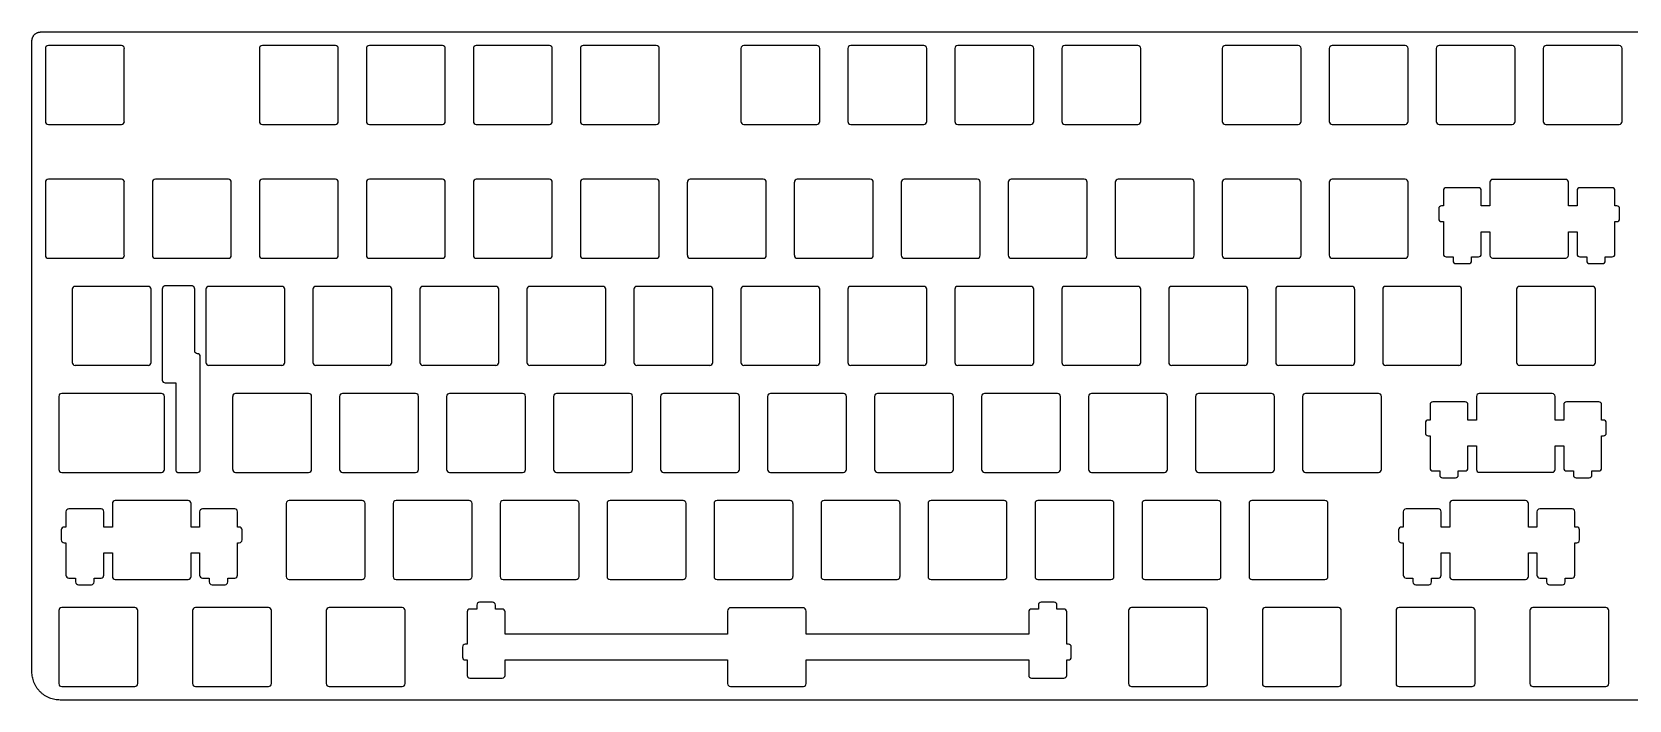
# Model space of a CAD drawing. Header units: millimetres. Extents: x 4 to 433, y 4 to 123.
# Drawn here: x 4.3 to 288.7, y 4 to 122.9 of the extents above; entities that cross this region are included whole.
import ezdxf

# ---------------------------------------------------------------- set-up
doc = ezdxf.new("R2010")
doc.units = ezdxf.units.MM
doc.layers.add('默认', color=7, linetype='Continuous', true_color=0x000000)
doc.layers.add('默认值', color=7, linetype='Continuous', true_color=0x000000)

msp = doc.modelspace()

# ---------------------------------------------------------------- linework, layer by layer
at = {"layer": '默认', "color": 96, "true_color": 0x007f00}
for p, q in [((5.94, 122.86, 4.1), (371.52, 122.86, 4.1)), ((4.34, 9, 4.1), (4.34, 121.26, 4.1)), ((6.74, 119.93, 4.1), (6.74, 106.93, 4.1)), ((20.27, 120.46, 4.1), (7.27, 120.46, 4.1)), ((20.79, 106.93, 4.1), (20.79, 119.93, 4.1)), ((44.84, 119.93, 4.1), (44.84, 106.94, 4.1)), ((58.37, 120.46, 4.1), (45.37, 120.46, 4.1)), ((58.89, 106.94, 4.1), (58.89, 119.93, 4.1)), ((63.89, 119.93, 4.1), (63.89, 106.94, 4.1)), ((77.42, 120.46, 4.1), (64.42, 120.46, 4.1)), ((77.94, 106.94, 4.1), (77.94, 119.93, 4.1)), ((82.94, 119.93, 4.1), (82.94, 106.94, 4.1)), ((96.47, 120.46, 4.1), (83.47, 120.46, 4.1)), ((96.99, 106.94, 4.1), (96.99, 119.93, 4.1)), ((101.99, 119.93, 4.1), (101.99, 106.94, 4.1)), ((115.52, 120.46, 4.1), (102.52, 120.46, 4.1)), ((116.04, 106.94, 4.1), (116.04, 119.93, 4.1)), ((130.57, 119.93, 4.1), (130.57, 106.94, 4.1)), ((144.09, 120.46, 4.1), (131.09, 120.46, 4.1)), ((144.62, 106.94, 4.1), (144.62, 119.93, 4.1)), ((149.62, 119.93, 4.1), (149.62, 106.94, 4.1)), ((163.14, 120.46, 4.1), (150.14, 120.46, 4.1)), ((163.67, 106.94, 4.1), (163.67, 119.93, 4.1)), ((168.67, 119.93, 4.1), (168.67, 106.94, 4.1)), ((182.19, 120.46, 4.1), (169.19, 120.46, 4.1)), ((182.72, 106.94, 4.1), (182.72, 119.93, 4.1)), ((187.72, 119.93, 4.1), (187.72, 106.94, 4.1)), ((201.24, 120.46, 4.1), (188.24, 120.46, 4.1)), ((201.77, 106.94, 4.1), (201.77, 119.93, 4.1)), ((216.29, 119.93, 4.1), (216.29, 106.94, 4.1)), ((229.82, 120.46, 4.1), (216.82, 120.46, 4.1)), ((230.34, 106.94, 4.1), (230.34, 119.93, 4.1)), ((235.34, 119.93, 4.1), (235.34, 106.94, 4.1)), ((248.87, 120.46, 4.1), (235.87, 120.46, 4.1)), ((249.39, 106.94, 4.1), (249.39, 119.93, 4.1)), ((254.39, 119.93, 4.1), (254.39, 106.94, 4.1)), ((267.92, 120.46, 4.1), (254.92, 120.46, 4.1)), ((268.44, 106.94, 4.1), (268.44, 119.93, 4.1)), ((273.44, 119.93, 4.1), (273.44, 106.94, 4.1)), ((286.97, 120.46, 4.1), (273.97, 120.46, 4.1)), ((287.49, 106.94, 4.1), (287.49, 119.93, 4.1)), ((7.27, 106.41, 4.1), (20.27, 106.41, 4.1)), ((45.37, 106.41, 4.1), (58.37, 106.41, 4.1)), ((64.42, 106.41, 4.1), (77.42, 106.41, 4.1)), ((83.47, 106.41, 4.1), (96.47, 106.41, 4.1)), ((102.52, 106.41, 4.1), (115.52, 106.41, 4.1)), ((131.09, 106.41, 4.1), (144.09, 106.41, 4.1)), ((150.14, 106.41, 4.1), (163.14, 106.41, 4.1)), ((169.19, 106.41, 4.1), (182.19, 106.41, 4.1)), ((188.24, 106.41, 4.1), (201.24, 106.41, 4.1)), ((216.82, 106.41, 4.1), (229.82, 106.41, 4.1)), ((235.87, 106.41, 4.1), (248.87, 106.41, 4.1)), ((254.92, 106.41, 4.1), (267.92, 106.41, 4.1)), ((273.97, 106.41, 4.1), (286.97, 106.41, 4.1)), ((6.74, 96.12, 4.1), (6.74, 83.12, 4.1)), ((20.27, 96.65, 4.1), (7.27, 96.65, 4.1)), ((20.79, 83.12, 4.1), (20.79, 96.12, 4.1)), ((25.79, 96.12, 4.1), (25.79, 83.12, 4.1)), ((39.32, 96.65, 4.1), (26.32, 96.65, 4.1)), ((39.84, 83.12, 4.1), (39.84, 96.12, 4.1)), ((44.84, 96.12, 4.1), (44.84, 83.12, 4.1)), ((58.37, 96.65, 4.1), (45.37, 96.65, 4.1)), ((58.89, 83.12, 4.1), (58.89, 96.12, 4.1)), ((63.89, 96.12, 4.1), (63.89, 83.12, 4.1)), ((77.42, 96.65, 4.1), (64.42, 96.65, 4.1)), ((77.94, 83.12, 4.1), (77.94, 96.12, 4.1)), ((82.94, 96.12, 4.1), (82.94, 83.12, 4.1)), ((96.47, 96.65, 4.1), (83.47, 96.65, 4.1)), ((96.99, 83.12, 4.1), (96.99, 96.12, 4.1)), ((101.99, 96.12, 4.1), (101.99, 83.12, 4.1)), ((115.52, 96.65, 4.1), (102.52, 96.65, 4.1)), ((116.04, 83.12, 4.1), (116.04, 96.12, 4.1)), ((121.04, 96.12, 4.1), (121.04, 83.12, 4.1)), ((134.57, 96.65, 4.1), (121.57, 96.65, 4.1)), ((135.09, 83.12, 4.1), (135.09, 96.12, 4.1)), ((140.09, 96.12, 4.1), (140.09, 83.12, 4.1)), ((153.62, 96.65, 4.1), (140.62, 96.65, 4.1)), ((154.14, 83.12, 4.1), (154.14, 96.12, 4.1)), ((159.14, 96.12, 4.1), (159.14, 83.12, 4.1)), ((172.67, 96.65, 4.1), (159.67, 96.65, 4.1)), ((173.19, 83.12, 4.1), (173.19, 96.12, 4.1)), ((178.19, 96.12, 4.1), (178.19, 83.12, 4.1)), ((191.72, 96.65, 4.1), (178.72, 96.65, 4.1)), ((192.24, 83.12, 4.1), (192.24, 96.12, 4.1)), ((197.24, 96.12, 4.1), (197.24, 83.12, 4.1)), ((210.77, 96.65, 4.1), (197.77, 96.65, 4.1)), ((211.29, 83.12, 4.1), (211.29, 96.12, 4.1)), ((216.29, 96.12, 4.1), (216.29, 83.12, 4.1)), ((229.82, 96.65, 4.1), (216.82, 96.65, 4.1)), ((230.34, 83.12, 4.1), (230.34, 96.12, 4.1)), ((235.34, 96.12, 4.1), (235.34, 83.12, 4.1)), ((248.87, 96.65, 4.1), (235.87, 96.65, 4.1)), ((249.39, 83.12, 4.1), (249.39, 96.12, 4.1)), ((7.27, 82.6, 4.1), (20.27, 82.6, 4.1)), ((26.32, 82.6, 4.1), (39.32, 82.6, 4.1)), ((45.37, 82.6, 4.1), (58.37, 82.6, 4.1)), ((64.42, 82.6, 4.1), (77.42, 82.6, 4.1)), ((83.47, 82.6, 4.1), (96.47, 82.6, 4.1)), ((102.52, 82.6, 4.1), (115.52, 82.6, 4.1)), ((121.57, 82.6, 4.1), (134.57, 82.6, 4.1)), ((140.62, 82.6, 4.1), (153.62, 82.6, 4.1)), ((159.67, 82.6, 4.1), (172.67, 82.6, 4.1)), ((178.72, 82.6, 4.1), (191.72, 82.6, 4.1)), ((197.77, 82.6, 4.1), (210.77, 82.6, 4.1)), ((216.82, 82.6, 4.1), (229.82, 82.6, 4.1)), ((235.87, 82.6, 4.1), (248.87, 82.6, 4.1)), ((11.51, 77.07, 4.1), (11.51, 64.07, 4.1)), ((25.03, 77.6, 4.1), (12.03, 77.6, 4.1)), ((25.56, 64.07, 4.1), (25.56, 77.07, 4.1)), ((27.56, 77.17, 4.1), (27.56, 60.93, 4.1)), ((33.32, 66.11, 4.1), (33.32, 77.17, 4.1)), ((35.32, 77.07, 4.1), (35.32, 64.07, 4.1)), ((48.84, 77.6, 4.1), (35.84, 77.6, 4.1)), ((49.37, 64.07, 4.1), (49.37, 77.07, 4.1)), ((54.37, 77.07, 4.1), (54.37, 64.07, 4.1)), ((67.89, 77.6, 4.1), (54.89, 77.6, 4.1)), ((68.42, 64.07, 4.1), (68.42, 77.07, 4.1)), ((73.42, 77.07, 4.1), (73.42, 64.07, 4.1)), ((86.94, 77.6, 4.1), (73.94, 77.6, 4.1)), ((87.47, 64.07, 4.1), (87.47, 77.07, 4.1)), ((92.47, 77.07, 4.1), (92.47, 64.07, 4.1)), ((105.99, 77.6, 4.1), (92.99, 77.6, 4.1)), ((106.52, 64.07, 4.1), (106.52, 77.07, 4.1)), ((111.52, 77.07, 4.1), (111.52, 64.07, 4.1)), ((125.04, 77.6, 4.1), (112.04, 77.6, 4.1)), ((125.57, 64.07, 4.1), (125.57, 77.07, 4.1)), ((130.57, 77.07, 4.1), (130.57, 64.07, 4.1)), ((144.09, 77.6, 4.1), (131.09, 77.6, 4.1)), ((144.62, 64.07, 4.1), (144.62, 77.07, 4.1)), ((149.62, 77.07, 4.1), (149.62, 64.07, 4.1)), ((163.14, 77.6, 4.1), (150.14, 77.6, 4.1)), ((163.67, 64.07, 4.1), (163.67, 77.07, 4.1)), ((168.67, 77.07, 4.1), (168.67, 64.07, 4.1)), ((182.19, 77.6, 4.1), (169.19, 77.6, 4.1)), ((182.72, 64.07, 4.1), (182.72, 77.07, 4.1)), ((187.72, 77.07, 4.1), (187.72, 64.07, 4.1)), ((201.24, 77.6, 4.1), (188.24, 77.6, 4.1)), ((201.77, 64.07, 4.1), (201.77, 77.07, 4.1)), ((206.77, 77.07, 4.1), (206.77, 64.07, 4.1)), ((220.29, 77.6, 4.1), (207.29, 77.6, 4.1)), ((220.82, 64.07, 4.1), (220.82, 77.07, 4.1)), ((225.82, 77.07, 4.1), (225.82, 64.07, 4.1)), ((239.34, 77.6, 4.1), (226.34, 77.6, 4.1)), ((239.87, 64.07, 4.1), (239.87, 77.07, 4.1)), ((244.87, 77.07, 4.1), (244.87, 64.07, 4.1)), ((258.39, 77.6, 4.1), (245.39, 77.6, 4.1)), ((258.92, 64.07, 4.1), (258.92, 77.07, 4.1)), ((268.68, 77.07, 4.1), (268.68, 64.07, 4.1)), ((282.21, 77.6, 4.1), (269.21, 77.6, 4.1)), ((282.73, 64.07, 4.1), (282.73, 77.07, 4.1)), ((12.03, 63.55, 4.1), (25.03, 63.55, 4.1)), ((34.32, 44.97, 4.1), (34.32, 65.11, 4.1)), ((35.84, 63.55, 4.1), (48.84, 63.55, 4.1)), ((54.89, 63.55, 4.1), (67.89, 63.55, 4.1)), ((73.94, 63.55, 4.1), (86.94, 63.55, 4.1)), ((92.99, 63.55, 4.1), (105.99, 63.55, 4.1)), ((112.04, 63.55, 4.1), (125.04, 63.55, 4.1)), ((131.09, 63.55, 4.1), (144.09, 63.55, 4.1)), ((150.14, 63.55, 4.1), (163.14, 63.55, 4.1)), ((169.19, 63.55, 4.1), (182.19, 63.55, 4.1)), ((188.24, 63.55, 4.1), (201.24, 63.55, 4.1)), ((207.29, 63.55, 4.1), (220.29, 63.55, 4.1)), ((226.34, 63.55, 4.1), (239.34, 63.55, 4.1)), ((245.39, 63.55, 4.1), (258.39, 63.55, 4.1)), ((269.21, 63.55, 4.1), (282.21, 63.55, 4.1)), ((9.12, 58.02, 4.1), (9.12, 45.02, 4.1)), ((27.41, 58.55, 4.1), (9.65, 58.55, 4.1)), ((27.94, 45.02, 4.1), (27.94, 58.02, 4.1)), ((40.08, 58.02, 4.1), (40.08, 45.02, 4.1)), ((53.61, 58.55, 4.1), (40.61, 58.55, 4.1)), ((54.13, 45.02, 4.1), (54.13, 58.02, 4.1)), ((59.13, 58.02, 4.1), (59.13, 45.02, 4.1)), ((72.66, 58.55, 4.1), (59.66, 58.55, 4.1)), ((73.18, 45.02, 4.1), (73.18, 58.02, 4.1)), ((78.18, 58.02, 4.1), (78.18, 45.02, 4.1)), ((91.71, 58.55, 4.1), (78.71, 58.55, 4.1)), ((92.23, 45.02, 4.1), (92.23, 58.02, 4.1)), ((97.23, 58.02, 4.1), (97.23, 45.02, 4.1)), ((110.76, 58.55, 4.1), (97.76, 58.55, 4.1)), ((111.28, 45.02, 4.1), (111.28, 58.02, 4.1)), ((116.28, 58.02, 4.1), (116.28, 45.02, 4.1)), ((129.81, 58.55, 4.1), (116.81, 58.55, 4.1)), ((130.33, 45.02, 4.1), (130.33, 58.02, 4.1)), ((135.33, 58.02, 4.1), (135.33, 45.02, 4.1)), ((148.86, 58.55, 4.1), (135.86, 58.55, 4.1)), ((149.38, 45.02, 4.1), (149.38, 58.02, 4.1)), ((154.38, 58.02, 4.1), (154.38, 45.02, 4.1)), ((167.91, 58.55, 4.1), (154.91, 58.55, 4.1)), ((168.43, 45.02, 4.1), (168.43, 58.02, 4.1)), ((173.43, 58.02, 4.1), (173.43, 45.02, 4.1)), ((186.96, 58.55, 4.1), (173.96, 58.55, 4.1)), ((187.48, 45.02, 4.1), (187.48, 58.02, 4.1)), ((192.48, 58.02, 4.1), (192.48, 45.02, 4.1)), ((206.01, 58.55, 4.1), (193.01, 58.55, 4.1)), ((206.53, 45.02, 4.1), (206.53, 58.02, 4.1)), ((211.53, 58.02, 4.1), (211.53, 45.02, 4.1)), ((225.06, 58.55, 4.1), (212.06, 58.55, 4.1)), ((225.58, 45.02, 4.1), (225.58, 58.02, 4.1)), ((230.58, 58.02, 4.1), (230.58, 45.02, 4.1)), ((244.11, 58.55, 4.1), (231.11, 58.55, 4.1)), ((244.63, 45.02, 4.1), (244.63, 58.02, 4.1)), ((9.65, 44.5, 4.1), (27.41, 44.5, 4.1)), ((30.44, 44.47, 4.1), (33.82, 44.47, 4.1)), ((40.61, 44.5, 4.1), (53.61, 44.5, 4.1)), ((59.66, 44.5, 4.1), (72.66, 44.5, 4.1)), ((78.71, 44.5, 4.1), (91.71, 44.5, 4.1)), ((97.76, 44.5, 4.1), (110.76, 44.5, 4.1)), ((116.81, 44.5, 4.1), (129.81, 44.5, 4.1)), ((135.86, 44.5, 4.1), (148.86, 44.5, 4.1)), ((154.91, 44.5, 4.1), (167.91, 44.5, 4.1)), ((173.96, 44.5, 4.1), (186.96, 44.5, 4.1)), ((193.01, 44.5, 4.1), (206.01, 44.5, 4.1)), ((212.06, 44.5, 4.1), (225.06, 44.5, 4.1)), ((231.11, 44.5, 4.1), (244.11, 44.5, 4.1)), ((49.61, 38.97, 4.1), (49.61, 25.97, 4.1)), ((63.13, 39.5, 4.1), (50.13, 39.5, 4.1)), ((63.66, 25.97, 4.1), (63.66, 38.97, 4.1)), ((68.66, 38.97, 4.1), (68.66, 25.97, 4.1)), ((82.18, 39.5, 4.1), (69.18, 39.5, 4.1)), ((82.71, 25.97, 4.1), (82.71, 38.97, 4.1)), ((87.71, 38.97, 4.1), (87.71, 25.97, 4.1)), ((101.23, 39.5, 4.1), (88.23, 39.5, 4.1)), ((101.76, 25.97, 4.1), (101.76, 38.97, 4.1)), ((106.76, 38.97, 4.1), (106.76, 25.97, 4.1)), ((120.28, 39.5, 4.1), (107.28, 39.5, 4.1)), ((120.81, 25.97, 4.1), (120.81, 38.97, 4.1)), ((125.81, 38.97, 4.1), (125.81, 25.97, 4.1)), ((139.33, 39.5, 4.1), (126.33, 39.5, 4.1)), ((139.86, 25.97, 4.1), (139.86, 38.97, 4.1)), ((144.86, 38.97, 4.1), (144.86, 25.97, 4.1)), ((158.38, 39.5, 4.1), (145.38, 39.5, 4.1)), ((158.91, 25.97, 4.1), (158.91, 38.97, 4.1)), ((163.91, 38.97, 4.1), (163.91, 25.97, 4.1)), ((177.43, 39.5, 4.1), (164.43, 39.5, 4.1)), ((177.96, 25.97, 4.1), (177.96, 38.97, 4.1)), ((182.96, 38.97, 4.1), (182.96, 25.97, 4.1)), ((196.48, 39.5, 4.1), (183.48, 39.5, 4.1)), ((197.01, 25.97, 4.1), (197.01, 38.97, 4.1)), ((202.01, 38.97, 4.1), (202.01, 25.97, 4.1)), ((215.53, 39.5, 4.1), (202.53, 39.5, 4.1)), ((216.06, 25.97, 4.1), (216.06, 38.97, 4.1)), ((221.06, 38.97, 4.1), (221.06, 25.97, 4.1)), ((234.58, 39.5, 4.1), (221.58, 39.5, 4.1)), ((235.11, 25.97, 4.1), (235.11, 38.97, 4.1)), ((50.13, 25.45, 4.1), (63.13, 25.45, 4.1)), ((69.18, 25.45, 4.1), (82.18, 25.45, 4.1)), ((88.23, 25.45, 4.1), (101.23, 25.45, 4.1)), ((107.28, 25.45, 4.1), (120.28, 25.45, 4.1)), ((126.33, 25.45, 4.1), (139.33, 25.45, 4.1)), ((145.38, 25.45, 4.1), (158.38, 25.45, 4.1)), ((164.43, 25.45, 4.1), (177.43, 25.45, 4.1)), ((183.48, 25.45, 4.1), (196.48, 25.45, 4.1)), ((202.53, 25.45, 4.1), (215.53, 25.45, 4.1)), ((221.58, 25.45, 4.1), (234.58, 25.45, 4.1)), ((9.12, 19.92, 4.1), (9.12, 6.92, 4.1)), ((22.65, 20.45, 4.1), (9.65, 20.45, 4.1)), ((23.17, 6.92, 4.1), (23.17, 19.92, 4.1)), ((32.94, 19.92, 4.1), (32.94, 6.92, 4.1)), ((46.46, 20.45, 4.1), (33.46, 20.45, 4.1)), ((46.98, 6.92, 4.1), (46.98, 19.92, 4.1)), ((56.75, 19.92, 4.1), (56.75, 6.92, 4.1)), ((70.27, 20.45, 4.1), (57.27, 20.45, 4.1)), ((70.8, 6.92, 4.1), (70.8, 19.92, 4.1)), ((199.62, 19.92, 4.1), (199.62, 6.92, 4.1)), ((213.15, 20.45, 4.1), (200.15, 20.45, 4.1)), ((213.67, 6.92, 4.1), (213.67, 19.92, 4.1)), ((223.44, 19.92, 4.1), (223.44, 6.92, 4.1)), ((236.96, 20.45, 4.1), (223.96, 20.45, 4.1)), ((237.49, 6.92, 4.1), (237.49, 19.92, 4.1)), ((247.25, 19.92, 4.1), (247.25, 6.92, 4.1)), ((260.77, 20.45, 4.1), (247.77, 20.45, 4.1)), ((261.3, 6.92, 4.1), (261.3, 19.92, 4.1)), ((271.06, 19.92, 4.1), (271.06, 6.92, 4.1)), ((284.59, 20.45, 4.1), (271.59, 20.45, 4.1)), ((285.11, 6.92, 4.1), (285.11, 19.92, 4.1)), ((9.65, 6.4, 4.1), (22.65, 6.4, 4.1)), ((33.46, 6.4, 4.1), (46.46, 6.4, 4.1)), ((57.27, 6.4, 4.1), (70.27, 6.4, 4.1)), ((223.96, 6.4, 4.1), (236.96, 6.4, 4.1)), ((247.77, 6.4, 4.1), (260.77, 6.4, 4.1)), ((271.59, 6.4, 4.1), (284.59, 6.4, 4.1))]:
    msp.add_line(p, q, dxfattribs=at)
for points in [[(28.06, 60.43), (29.94, 60.43), (29.94, 44.97)], [(200.15, 6.4), (213.15, 6.4)], [(427.77, 4), (9.34, 4)]]:
    msp.add_lwpolyline(points, dxfattribs=at)
for centre, radius, start, end in [((7.27, 119.93, 4.1), 0.525, 90, 180), ((20.27, 119.93, 4.1), 0.525, 0, 90), ((45.37, 119.93, 4.1), 0.525, 90, 180), ((58.37, 119.93, 4.1), 0.525, 0, 90), ((64.42, 119.93, 4.1), 0.525, 90, 180), ((77.42, 119.93, 4.1), 0.525, 0, 90), ((83.47, 119.93, 4.1), 0.525, 90, 180), ((96.47, 119.93, 4.1), 0.525, 360, 90), ((102.52, 119.93, 4.1), 0.525, 90, 180), ((115.52, 119.93, 4.1), 0.525, 0, 90), ((131.09, 119.93, 4.1), 0.525, 90, 180), ((144.09, 119.93, 4.1), 0.525, 360, 90), ((150.14, 119.93, 4.1), 0.525, 90, 180), ((163.14, 119.93, 4.1), 0.525, 360, 90), ((169.19, 119.93, 4.1), 0.525, 90, 180), ((182.19, 119.93, 4.1), 0.525, 0, 90), ((188.24, 119.93, 4.1), 0.525, 90, 180), ((201.24, 119.93, 4.1), 0.525, 0, 90), ((216.82, 119.93, 4.1), 0.525, 90, 180), ((229.82, 119.93, 4.1), 0.525, 360, 90), ((235.87, 119.93, 4.1), 0.525, 90, 180), ((248.87, 119.93, 4.1), 0.525, 0, 90), ((254.92, 119.93, 4.1), 0.525, 90, 180), ((267.92, 119.93, 4.1), 0.525, 0, 90), ((273.97, 119.93, 4.1), 0.525, 90, 180), ((286.97, 119.93, 4.1), 0.525, 360, 90), ((7.27, 106.93, 4.1), 0.525, 180, 270), ((20.27, 106.93, 4.1), 0.525, 270, 360), ((45.37, 106.94, 4.1), 0.525, 180, 270), ((58.37, 106.94, 4.1), 0.525, 270, 0), ((64.42, 106.94, 4.1), 0.525, 180, 270), ((77.42, 106.94, 4.1), 0.525, 270, 360), ((83.47, 106.94, 4.1), 0.525, 180, 270), ((96.47, 106.94, 4.1), 0.525, 270, 0), ((102.52, 106.94, 4.1), 0.525, 180, 270), ((115.52, 106.94, 4.1), 0.525, 270, 360), ((131.09, 106.94, 4.1), 0.525, 180, 270), ((144.09, 106.94, 4.1), 0.525, 270, 0), ((150.14, 106.94, 4.1), 0.525, 180, 270), ((163.14, 106.94, 4.1), 0.525, 270, 0), ((169.19, 106.94, 4.1), 0.525, 180, 270), ((182.19, 106.94, 4.1), 0.525, 270, 0), ((188.24, 106.94, 4.1), 0.525, 180, 270), ((201.24, 106.94, 4.1), 0.525, 270, 0), ((216.82, 106.94, 4.1), 0.525, 180, 270), ((229.82, 106.94, 4.1), 0.525, 270, 360), ((235.87, 106.94, 4.1), 0.525, 180, 270), ((248.87, 106.94, 4.1), 0.525, 270, 0), ((254.92, 106.94, 4.1), 0.525, 180, 270), ((267.92, 106.94, 4.1), 0.525, 270, 360), ((273.97, 106.94, 4.1), 0.525, 180, 270), ((286.97, 106.94, 4.1), 0.525, 270, 360), ((7.27, 96.12, 4.1), 0.525, 90, 180), ((20.27, 96.12, 4.1), 0.525, 0, 90), ((26.32, 96.12, 4.1), 0.525, 90, 180), ((39.32, 96.12, 4.1), 0.525, 0, 90), ((45.37, 96.12, 4.1), 0.525, 90, 180), ((58.37, 96.12, 4.1), 0.525, 0, 90), ((64.42, 96.12, 4.1), 0.525, 90, 180), ((77.42, 96.12, 4.1), 0.525, 0, 90), ((83.47, 96.12, 4.1), 0.525, 90, 180), ((96.47, 96.12, 4.1), 0.525, 0, 90), ((102.52, 96.12, 4.1), 0.525, 90, 180), ((115.52, 96.12, 4.1), 0.525, 0, 90), ((121.57, 96.12, 4.1), 0.525, 90, 180), ((134.57, 96.12, 4.1), 0.525, 0, 90), ((140.62, 96.12, 4.1), 0.525, 90, 180), ((153.62, 96.12, 4.1), 0.525, 0, 90), ((159.67, 96.12, 4.1), 0.525, 90, 180), ((172.67, 96.12, 4.1), 0.525, 0, 90), ((178.72, 96.12, 4.1), 0.525, 90, 180), ((191.72, 96.12, 4.1), 0.525, 0, 90), ((197.77, 96.12, 4.1), 0.525, 90, 180), ((210.77, 96.12, 4.1), 0.525, 0, 90), ((216.82, 96.12, 4.1), 0.525, 90, 180), ((229.82, 96.12, 4.1), 0.525, 0, 90), ((235.87, 96.12, 4.1), 0.525, 90, 180), ((248.87, 96.12, 4.1), 0.525, 0, 90), ((7.27, 83.12, 4.1), 0.525, 180, 270), ((20.27, 83.12, 4.1), 0.525, 270, 360), ((26.32, 83.12, 4.1), 0.525, 180, 270), ((39.32, 83.12, 4.1), 0.525, 270, 360), ((45.37, 83.12, 4.1), 0.525, 180, 270), ((58.37, 83.12, 4.1), 0.525, 270, 360), ((64.42, 83.12, 4.1), 0.525, 180, 270), ((77.42, 83.12, 4.1), 0.525, 270, 360), ((83.47, 83.12, 4.1), 0.525, 180, 270), ((96.47, 83.12, 4.1), 0.525, 270, 360), ((102.52, 83.12, 4.1), 0.525, 180, 270), ((115.52, 83.12, 4.1), 0.525, 270, 360), ((121.57, 83.12, 4.1), 0.525, 180, 270), ((134.57, 83.12, 4.1), 0.525, 270, 360), ((140.62, 83.12, 4.1), 0.525, 180, 270), ((153.62, 83.12, 4.1), 0.525, 270, 360), ((159.67, 83.12, 4.1), 0.525, 180, 270), ((172.67, 83.12, 4.1), 0.525, 270, 360), ((178.72, 83.12, 4.1), 0.525, 180, 270), ((191.72, 83.12, 4.1), 0.525, 270, 360), ((197.77, 83.12, 4.1), 0.525, 180, 270), ((210.77, 83.12, 4.1), 0.525, 270, 360), ((216.82, 83.12, 4.1), 0.525, 180, 270), ((229.82, 83.12, 4.1), 0.525, 270, 360), ((235.87, 83.12, 4.1), 0.525, 180, 270), ((248.87, 83.12, 4.1), 0.525, 270, 360), ((12.03, 77.07, 4.1), 0.525, 90, 180), ((25.03, 77.07, 4.1), 0.525, 0, 90), ((35.84, 77.07, 4.1), 0.525, 90, 180), ((48.84, 77.07, 4.1), 0.525, 0, 90), ((54.89, 77.07, 4.1), 0.525, 90, 180), ((67.89, 77.07, 4.1), 0.525, 0, 90), ((73.94, 77.07, 4.1), 0.525, 90, 180), ((86.94, 77.07, 4.1), 0.525, 0, 90), ((92.99, 77.07, 4.1), 0.525, 90, 180), ((105.99, 77.07, 4.1), 0.525, 0, 90), ((112.04, 77.07, 4.1), 0.525, 90, 180), ((125.04, 77.07, 4.1), 0.525, 0, 90), ((131.09, 77.07, 4.1), 0.525, 90, 180), ((144.09, 77.07, 4.1), 0.525, 0, 90), ((150.14, 77.07, 4.1), 0.525, 90, 180), ((163.14, 77.07, 4.1), 0.525, 0, 90), ((169.19, 77.07, 4.1), 0.525, 90, 180), ((182.19, 77.07, 4.1), 0.525, 0, 90), ((188.24, 77.07, 4.1), 0.525, 90, 180), ((201.24, 77.07, 4.1), 0.525, 0, 90), ((207.29, 77.07, 4.1), 0.525, 90, 180), ((220.29, 77.07, 4.1), 0.525, 0, 90), ((226.34, 77.07, 4.1), 0.525, 90, 180), ((239.34, 77.07, 4.1), 0.525, 0, 90), ((245.39, 77.07, 4.1), 0.525, 90, 180), ((258.39, 77.07, 4.1), 0.525, 0, 90), ((269.21, 77.07, 4.1), 0.525, 90, 180), ((282.21, 77.07, 4.1), 0.525, 0, 90), ((33.82, 65.11, 4.1), 0.5, 0, 89.9699), ((12.03, 64.07, 4.1), 0.525, 180, 270), ((25.03, 64.07, 4.1), 0.525, 270, 360), ((35.84, 64.07, 4.1), 0.525, 180, 270), ((48.84, 64.07, 4.1), 0.525, 270, 360), ((54.89, 64.07, 4.1), 0.525, 180, 270), ((67.89, 64.07, 4.1), 0.525, 270, 360), ((73.94, 64.07, 4.1), 0.525, 180, 270), ((86.94, 64.07, 4.1), 0.525, 270, 360), ((92.99, 64.07, 4.1), 0.525, 180, 270), ((105.99, 64.07, 4.1), 0.525, 270, 360), ((112.04, 64.07, 4.1), 0.525, 180, 270), ((125.04, 64.07, 4.1), 0.525, 270, 360), ((131.09, 64.07, 4.1), 0.525, 180, 270), ((144.09, 64.07, 4.1), 0.525, 270, 360), ((150.14, 64.07, 4.1), 0.525, 180, 270), ((163.14, 64.07, 4.1), 0.525, 270, 360), ((169.19, 64.07, 4.1), 0.525, 180, 270), ((182.19, 64.07, 4.1), 0.525, 270, 360), ((188.24, 64.07, 4.1), 0.525, 180, 270), ((201.24, 64.07, 4.1), 0.525, 270, 360), ((207.29, 64.07, 4.1), 0.525, 180, 270), ((220.29, 64.07, 4.1), 0.525, 270, 360), ((226.34, 64.07, 4.1), 0.525, 180, 270), ((239.34, 64.07, 4.1), 0.525, 270, 360), ((245.39, 64.07, 4.1), 0.525, 180, 270), ((258.39, 64.07, 4.1), 0.525, 270, 360), ((269.21, 64.07, 4.1), 0.525, 180, 270), ((282.21, 64.07, 4.1), 0.525, 270, 360), ((28.06, 60.93, 4.1), 0.5, 180, 270), ((9.65, 58.02, 4.1), 0.525, 90, 180), ((27.41, 58.02, 4.1), 0.525, 360, 90), ((40.61, 58.02, 4.1), 0.525, 90, 180), ((53.61, 58.02, 4.1), 0.525, 0, 90), ((59.66, 58.02, 4.1), 0.525, 90, 180), ((72.66, 58.02, 4.1), 0.525, 0, 90), ((78.71, 58.02, 4.1), 0.525, 90, 180), ((91.71, 58.02, 4.1), 0.525, 0, 90), ((97.76, 58.02, 4.1), 0.525, 90, 180), ((110.76, 58.02, 4.1), 0.525, 0, 90), ((116.81, 58.02, 4.1), 0.525, 90, 180), ((129.81, 58.02, 4.1), 0.525, 0, 90), ((135.86, 58.02, 4.1), 0.525, 90, 180), ((148.86, 58.02, 4.1), 0.525, 0, 90), ((154.91, 58.02, 4.1), 0.525, 90, 180), ((167.91, 58.02, 4.1), 0.525, 0, 90), ((173.96, 58.02, 4.1), 0.525, 90, 180), ((186.96, 58.02, 4.1), 0.525, 0, 90), ((193.01, 58.02, 4.1), 0.525, 90, 180), ((206.01, 58.02, 4.1), 0.525, 0, 90), ((212.06, 58.02, 4.1), 0.525, 90, 180), ((225.06, 58.02, 4.1), 0.525, 0, 90), ((231.11, 58.02, 4.1), 0.525, 90, 180), ((244.11, 58.02, 4.1), 0.525, 0, 90), ((9.65, 45.02, 4.1), 0.525, 180, 270), ((27.41, 45.02, 4.1), 0.525, 270, 360), ((33.82, 44.97, 4.1), 0.5, 270, 0), ((40.61, 45.02, 4.1), 0.525, 180, 270), ((53.61, 45.02, 4.1), 0.525, 270, 360), ((59.66, 45.02, 4.1), 0.525, 180, 270), ((72.66, 45.02, 4.1), 0.525, 270, 360), ((78.71, 45.02, 4.1), 0.525, 180, 270), ((91.71, 45.02, 4.1), 0.525, 270, 360), ((97.76, 45.02, 4.1), 0.525, 180, 270), ((110.76, 45.02, 4.1), 0.525, 270, 360), ((116.81, 45.02, 4.1), 0.525, 180, 270), ((129.81, 45.02, 4.1), 0.525, 270, 360), ((135.86, 45.02, 4.1), 0.525, 180, 270), ((148.86, 45.02, 4.1), 0.525, 270, 360), ((154.91, 45.02, 4.1), 0.525, 180, 270), ((167.91, 45.02, 4.1), 0.525, 270, 360), ((173.96, 45.02, 4.1), 0.525, 180, 270), ((186.96, 45.02, 4.1), 0.525, 270, 360), ((193.01, 45.02, 4.1), 0.525, 180, 270), ((206.01, 45.02, 4.1), 0.525, 270, 360), ((212.06, 45.02, 4.1), 0.525, 180, 270), ((225.06, 45.02, 4.1), 0.525, 270, 360), ((231.11, 45.02, 4.1), 0.525, 180, 270), ((244.11, 45.02, 4.1), 0.525, 270, 360), ((50.13, 38.97, 4.1), 0.525, 90, 180), ((63.13, 38.97, 4.1), 0.525, 0, 90), ((69.18, 38.97, 4.1), 0.525, 90, 180), ((82.18, 38.97, 4.1), 0.525, 0, 90), ((88.23, 38.97, 4.1), 0.525, 90, 180), ((101.23, 38.97, 4.1), 0.525, 0, 90), ((107.28, 38.97, 4.1), 0.525, 90, 180), ((120.28, 38.97, 4.1), 0.525, 0, 90), ((126.33, 38.97, 4.1), 0.525, 90, 180), ((139.33, 38.97, 4.1), 0.525, 0, 90), ((145.38, 38.97, 4.1), 0.525, 90, 180), ((158.38, 38.97, 4.1), 0.525, 0, 90), ((164.43, 38.97, 4.1), 0.525, 90, 180), ((177.43, 38.97, 4.1), 0.525, 0, 90), ((183.48, 38.97, 4.1), 0.525, 90, 180), ((196.48, 38.97, 4.1), 0.525, 0, 90), ((202.53, 38.97, 4.1), 0.525, 90, 180), ((215.53, 38.97, 4.1), 0.525, 0, 90), ((221.58, 38.97, 4.1), 0.525, 90, 180), ((234.58, 38.97, 4.1), 0.525, 0, 90), ((50.13, 25.97, 4.1), 0.525, 180, 270), ((63.13, 25.97, 4.1), 0.525, 270, 360), ((69.18, 25.97, 4.1), 0.525, 180, 270), ((82.18, 25.97, 4.1), 0.525, 270, 360), ((88.23, 25.97, 4.1), 0.525, 180, 270), ((101.23, 25.97, 4.1), 0.525, 270, 360), ((107.28, 25.97, 4.1), 0.525, 180, 270), ((120.28, 25.97, 4.1), 0.525, 270, 360), ((126.33, 25.97, 4.1), 0.525, 180, 270), ((139.33, 25.97, 4.1), 0.525, 270, 360), ((145.38, 25.97, 4.1), 0.525, 180, 270), ((158.38, 25.97, 4.1), 0.525, 270, 360), ((164.43, 25.97, 4.1), 0.525, 180, 270), ((177.43, 25.97, 4.1), 0.525, 270, 360), ((183.48, 25.97, 4.1), 0.525, 180, 270), ((196.48, 25.97, 4.1), 0.525, 270, 360), ((202.53, 25.97, 4.1), 0.525, 180, 270), ((215.53, 25.97, 4.1), 0.525, 270, 360), ((221.58, 25.97, 4.1), 0.525, 180, 270), ((234.58, 25.97, 4.1), 0.525, 270, 360), ((9.65, 19.92, 4.1), 0.525, 90, 180), ((22.65, 19.92, 4.1), 0.525, 0, 90), ((33.46, 19.92, 4.1), 0.525, 90, 180), ((46.46, 19.92, 4.1), 0.525, 0, 90), ((57.27, 19.92, 4.1), 0.525, 90, 180), ((70.27, 19.92, 4.1), 0.525, 0, 90), ((200.15, 19.92, 4.1), 0.525, 90, 180), ((213.15, 19.92, 4.1), 0.525, 0, 90), ((223.96, 19.92, 4.1), 0.525, 90, 180), ((236.96, 19.92, 4.1), 0.525, 0, 90), ((247.77, 19.92, 4.1), 0.525, 90, 180), ((260.77, 19.92, 4.1), 0.525, 0, 90), ((271.59, 19.92, 4.1), 0.525, 90, 180), ((284.59, 19.92, 4.1), 0.525, 0, 90), ((9.65, 6.92, 4.1), 0.525, 180, 270), ((22.65, 6.92, 4.1), 0.525, 270, 0), ((33.46, 6.92, 4.1), 0.525, 180, 270), ((46.46, 6.92, 4.1), 0.525, 270, 360), ((57.27, 6.92, 4.1), 0.525, 180, 270), ((70.27, 6.92, 4.1), 0.525, 270, 360), ((200.15, 6.92, 4.1), 0.525, 180, 270), ((213.15, 6.92, 4.1), 0.525, 270, 360), ((223.96, 6.92, 4.1), 0.525, 180, 270), ((236.96, 6.92, 4.1), 0.525, 270, 360), ((247.77, 6.92, 4.1), 0.525, 180, 270), ((260.77, 6.92, 4.1), 0.525, 270, 360), ((271.59, 6.92, 4.1), 0.525, 180, 270), ((284.59, 6.92, 4.1), 0.525, 270, 0)]:
    msp.add_arc(centre, radius, start, end, dxfattribs=at)
at = {"layer": '默认', "color": 96, "true_color": 0x007f00, "extrusion": (0, 0, -1)}
msp.add_arc((-33.82, 66.11, -4.1), 0.5, 270.0301, 0, dxfattribs=at)
at = {"layer": '默认', "color": 96, "true_color": 0x007f00}
for points in [[(4.34, 121.26, 4.1), (4.34, 122.86, 4.1), (5.94, 122.86, 4.1)], [(28.06, 77.67, 4.1), (27.56, 77.67, 4.1), (27.56, 77.17, 4.1)], [(33.32, 77.17, 4.1), (33.32, 77.67, 4.1), (32.82, 77.67, 4.1)], [(29.94, 44.97, 4.1), (29.94, 44.47, 4.1), (30.44, 44.47, 4.1)], [(9.34, 4, 4.1), (4.34, 4, 4.1), (4.34, 9, 4.1)]]:
    msp.add_rational_spline(points, [1, 0.707106781187, 1], degree=2, dxfattribs=at)
msp.add_open_spline([(32.82, 77.67, 4.1), (30.44, 77.67, 4.1), (28.06, 77.67, 4.1)], degree=2, dxfattribs=at)
at = {"layer": '默认值', "color": 96, "true_color": 0x007f00}
for points in [[(255.67, 94.65), (255.67, 91.92), (255.34, 91.92)], [(263.94, 96.12), (263.94, 91.92), (262.42, 91.92), (262.42, 94.65)], [(277.44, 96.62), (264.44, 96.62)], [(279.47, 94.65), (279.47, 91.92), (277.94, 91.92), (277.94, 96.12)], [(286.54, 91.92), (286.22, 91.92), (286.22, 94.65)], [(255.34, 89.12), (255.67, 89.12), (255.67, 83.35)], [(286.22, 83.35), (286.22, 89.12), (286.54, 89.12)], [(262.42, 83.35), (262.42, 87.32), (263.94, 87.32), (263.94, 83.12)], [(277.94, 83.12), (277.94, 87.32), (279.47, 87.32), (279.47, 83.35)], [(256.17, 82.85), (257.39, 82.85), (257.39, 82.15)], [(260.69, 82.15), (260.69, 82.85), (261.92, 82.85)], [(279.97, 82.85), (281.19, 82.85), (281.19, 82.15)], [(284.49, 82.15), (284.49, 82.85), (285.72, 82.85)], [(261.56, 58.02), (261.56, 53.82), (260.04, 53.82), (260.04, 56.55)], [(275.06, 58.52), (262.06, 58.52)], [(277.09, 56.55), (277.09, 53.82), (275.56, 53.82), (275.56, 58.02)], [(253.29, 56.55), (253.29, 53.82), (252.96, 53.82)], [(284.16, 53.82), (283.84, 53.82), (283.84, 56.55)], [(252.96, 51.02), (253.29, 51.02), (253.29, 45.25)], [(260.04, 45.25), (260.04, 49.22), (261.56, 49.22), (261.56, 45.02)], [(275.56, 45.02), (275.56, 49.22), (277.09, 49.22), (277.09, 45.25)], [(283.84, 45.25), (283.84, 51.02), (284.16, 51.02)], [(253.79, 44.75), (255.01, 44.75), (255.01, 44.05)], [(258.31, 44.05), (258.31, 44.75), (259.54, 44.75)], [(277.59, 44.75), (278.81, 44.75), (278.81, 44.05)], [(282.11, 44.05), (282.11, 44.75), (283.34, 44.75)], [(10.4, 37.5), (10.4, 34.77), (10.07, 34.77)], [(18.67, 38.97), (18.67, 34.77), (17.15, 34.77), (17.15, 37.5)], [(34.2, 37.5), (34.2, 34.77), (32.67, 34.77), (32.67, 38.97)], [(41.27, 34.77), (40.95, 34.77), (40.95, 37.5)], [(248.52, 37.5), (248.52, 34.77), (248.2, 34.77)], [(256.8, 38.97), (256.8, 34.77), (255.27, 34.77), (255.27, 37.5)], [(270.3, 39.47), (257.3, 39.47)], [(272.32, 37.5), (272.32, 34.77), (270.8, 34.77), (270.8, 38.97)], [(279.4, 34.77), (279.07, 34.77), (279.07, 37.5)], [(9.57, 34.27), (9.57, 32.47)], [(10.07, 31.97), (10.4, 31.97), (10.4, 26.2)], [(40.95, 26.2), (40.95, 31.97), (41.27, 31.97)], [(248.2, 31.97), (248.52, 31.97), (248.52, 26.2)], [(279.07, 26.2), (279.07, 31.97), (279.4, 31.97)], [(17.15, 26.2), (17.15, 30.17), (18.67, 30.17), (18.67, 25.97)], [(32.67, 25.97), (32.67, 30.17), (34.2, 30.17), (34.2, 26.2)], [(255.27, 26.2), (255.27, 30.17), (256.8, 30.17), (256.8, 25.97)], [(270.8, 25.97), (270.8, 30.17), (272.32, 30.17), (272.32, 26.2)], [(10.9, 25.7), (12.12, 25.7), (12.12, 25)], [(15.42, 25), (15.42, 25.7), (16.65, 25.7)], [(34.7, 25.7), (35.92, 25.7), (35.92, 25)], [(39.22, 25), (39.22, 25.7), (40.45, 25.7)], [(249.02, 25.7), (250.25, 25.7), (250.25, 25)], [(253.55, 25), (253.55, 25.7), (254.77, 25.7)], [(272.82, 25.7), (274.05, 25.7), (274.05, 25)], [(277.35, 25), (277.35, 25.7), (278.57, 25.7)], [(83.56, 20.89), (83.56, 20.19), (82.33, 20.19)], [(88.09, 20.19), (86.86, 20.19), (86.86, 20.89)], [(183.56, 20.89), (183.56, 20.19), (182.33, 20.19)], [(188.09, 20.19), (186.86, 20.19), (186.86, 20.89)], [(81.83, 19.69), (81.83, 13.92), (81.51, 13.92)], [(128.21, 19.82), (128.21, 15.72), (88.59, 15.72), (88.59, 19.69)], [(181.83, 19.69), (181.83, 15.72), (142.21, 15.72), (142.21, 19.82)], [(188.91, 13.92), (188.59, 13.92), (188.59, 19.69)], [(81.51, 11.12), (81.83, 11.12), (81.83, 8.39)], [(88.59, 8.39), (88.59, 11.12), (128.21, 11.12), (128.21, 6.92)], [(142.21, 6.92), (142.21, 11.12), (181.83, 11.12), (181.83, 8.39)], [(188.59, 8.39), (188.59, 11.12), (188.91, 11.12)]]:
    msp.add_lwpolyline(points, dxfattribs=at)
for centre, radius, start, end in [((256.17, 94.65, 4.1), 0.5, 90, 180), ((261.92, 94.65, 4.1), 0.5, 0, 90), ((264.44, 96.12, 4.1), 0.5, 90, 180), ((277.44, 96.12, 4.1), 0.5, 0, 90), ((279.97, 94.65, 4.1), 0.5, 90, 180), ((285.72, 94.65, 4.1), 0.5, 0, 90), ((255.34, 91.42, 4.1), 0.5, 90, 180), ((286.54, 91.42, 4.1), 0.5, 0, 90), ((255.34, 89.62, 4.1), 0.5, 180, 270), ((286.54, 89.62, 4.1), 0.5, 270, 360), ((256.17, 83.35, 4.1), 0.5, 180, 270), ((261.92, 83.35, 4.1), 0.5, 270, 360), ((264.44, 83.12, 4.1), 0.5, 180, 270), ((277.44, 83.12, 4.1), 0.5, 270, 360), ((279.97, 83.35, 4.1), 0.5, 180, 270), ((285.72, 83.35, 4.1), 0.5, 270, 360), ((257.89, 82.15, 4.1), 0.5, 180, 270), ((260.19, 82.15, 4.1), 0.5, 270, 360), ((281.69, 82.15, 4.1), 0.5, 180, 270), ((283.99, 82.15, 4.1), 0.5, 270, 0), ((253.79, 56.55, 4.1), 0.5, 90, 180), ((259.54, 56.55, 4.1), 0.5, 0, 90), ((262.06, 58.02, 4.1), 0.5, 90, 180), ((275.06, 58.02, 4.1), 0.5, 0, 90), ((277.59, 56.55, 4.1), 0.5, 90, 180), ((283.34, 56.55, 4.1), 0.5, 0, 90), ((252.96, 53.32, 4.1), 0.5, 90, 180), ((252.96, 51.52, 4.1), 0.5, 180, 270), ((284.16, 53.32, 4.1), 0.5, 0, 90), ((284.16, 51.52, 4.1), 0.5, 270, 360), ((253.79, 45.25, 4.1), 0.5, 180, 270), ((255.51, 44.05, 4.1), 0.5, 180, 270), ((257.81, 44.05, 4.1), 0.5, 270, 360), ((259.54, 45.25, 4.1), 0.5, 270, 360), ((262.06, 45.02, 4.1), 0.5, 180, 270), ((275.06, 45.02, 4.1), 0.5, 270, 360), ((277.59, 45.25, 4.1), 0.5, 180, 270), ((279.31, 44.05, 4.1), 0.5, 180, 270), ((281.61, 44.05, 4.1), 0.5, 270, 360), ((283.34, 45.25, 4.1), 0.5, 270, 360), ((10.9, 37.5, 4.1), 0.5, 90, 180), ((16.65, 37.5, 4.1), 0.5, 0, 90), ((19.17, 38.97, 4.1), 0.5, 90, 180), ((32.17, 38.97, 4.1), 0.5, 0, 90), ((34.7, 37.5, 4.1), 0.5, 90, 180), ((40.45, 37.5, 4.1), 0.5, 0, 90), ((249.02, 37.5, 4.1), 0.5, 90, 180), ((254.77, 37.5, 4.1), 0.5, 0, 90), ((257.3, 38.97, 4.1), 0.5, 90, 180), ((270.3, 38.97, 4.1), 0.5, 0, 90), ((272.82, 37.5, 4.1), 0.5, 90, 180), ((278.57, 37.5, 4.1), 0.5, 0, 90), ((10.07, 34.27, 4.1), 0.5, 90, 180), ((41.27, 34.27, 4.1), 0.5, 0, 90), ((248.2, 34.27, 4.1), 0.5, 90, 180), ((279.4, 34.27, 4.1), 0.5, 0, 90), ((10.07, 32.47, 4.1), 0.5, 180, 270), ((41.27, 32.47, 4.1), 0.5, 270, 360), ((248.2, 32.47, 4.1), 0.5, 180, 270), ((279.4, 32.47, 4.1), 0.5, 270, 360), ((10.9, 26.2, 4.1), 0.5, 180, 270), ((16.65, 26.2, 4.1), 0.5, 270, 360), ((19.17, 25.97, 4.1), 0.5, 180, 270), ((32.17, 25.97, 4.1), 0.5, 270, 0), ((34.7, 26.2, 4.1), 0.5, 180, 270), ((40.45, 26.2, 4.1), 0.5, 270, 0), ((249.02, 26.2, 4.1), 0.5, 180, 270), ((254.77, 26.2, 4.1), 0.5, 270, 360), ((257.3, 25.97, 4.1), 0.5, 180, 270), ((270.3, 25.97, 4.1), 0.5, 270, 360), ((272.82, 26.2, 4.1), 0.5, 180, 270), ((278.57, 26.2, 4.1), 0.5, 270, 360), ((12.62, 25, 4.1), 0.5, 180, 270), ((14.92, 25, 4.1), 0.5, 270, 360), ((36.42, 25, 4.1), 0.5, 180, 270), ((38.72, 25, 4.1), 0.5, 270, 360), ((250.75, 25, 4.1), 0.5, 180, 270), ((253.05, 25, 4.1), 0.5, 270, 360), ((274.55, 25, 4.1), 0.5, 180, 270), ((276.85, 25, 4.1), 0.5, 270, 360), ((82.33, 19.69, 4.1), 0.5, 90, 180), ((84.06, 20.89, 4.1), 0.5, 90, 180), ((86.36, 20.89, 4.1), 0.5, 0, 90), ((88.09, 19.69, 4.1), 0.5, 0, 90), ((128.81, 19.82, 4.1), 0.6, 90, 180), ((141.61, 19.82, 4.1), 0.6, 0, 90), ((182.33, 19.69, 4.1), 0.5, 90, 180), ((184.06, 20.89, 4.1), 0.5, 90, 180), ((186.36, 20.89, 4.1), 0.5, 0, 90), ((188.09, 19.69, 4.1), 0.5, 0, 90), ((81.51, 13.42, 4.1), 0.5, 90, 180), ((81.51, 11.62, 4.1), 0.5, 180, 270), ((188.91, 13.42, 4.1), 0.5, 0, 90), ((188.91, 11.62, 4.1), 0.5, 270, 360), ((82.33, 8.39, 4.1), 0.5, 180, 270), ((88.09, 8.39, 4.1), 0.5, 270, 0), ((128.71, 6.92, 4.1), 0.5, 180, 270), ((141.71, 6.92, 4.1), 0.5, 270, 360), ((182.33, 8.39, 4.1), 0.5, 180, 270), ((188.09, 8.39, 4.1), 0.5, 270, 360)]:
    msp.add_arc(centre, radius, start, end, dxfattribs=at)
for points in [[(261.92, 95.15, 4.1), (259.04, 95.15, 4.1), (256.17, 95.15, 4.1)], [(285.72, 95.15, 4.1), (282.84, 95.15, 4.1), (279.97, 95.15, 4.1)], [(254.84, 91.42, 4.1), (254.84, 90.52, 4.1), (254.84, 89.62, 4.1)], [(287.04, 89.62, 4.1), (287.04, 90.52, 4.1), (287.04, 91.42, 4.1)], [(264.44, 82.62, 4.1), (270.94, 82.62, 4.1), (277.44, 82.62, 4.1)], [(257.89, 81.65, 4.1), (259.04, 81.65, 4.1), (260.19, 81.65, 4.1)], [(281.69, 81.65, 4.1), (282.84, 81.65, 4.1), (283.99, 81.65, 4.1)], [(259.54, 57.05, 4.1), (256.66, 57.05, 4.1), (253.79, 57.05, 4.1)], [(283.34, 57.05, 4.1), (280.46, 57.05, 4.1), (277.59, 57.05, 4.1)], [(252.46, 53.32, 4.1), (252.46, 52.42, 4.1), (252.46, 51.52, 4.1)], [(284.66, 51.52, 4.1), (284.66, 52.42, 4.1), (284.66, 53.32, 4.1)], [(255.51, 43.55, 4.1), (256.66, 43.55, 4.1), (257.81, 43.55, 4.1)], [(262.06, 44.52, 4.1), (268.56, 44.52, 4.1), (275.06, 44.52, 4.1)], [(279.31, 43.55, 4.1), (280.46, 43.55, 4.1), (281.61, 43.55, 4.1)], [(16.65, 38, 4.1), (13.77, 38, 4.1), (10.9, 38, 4.1)], [(32.17, 39.47, 4.1), (25.67, 39.47, 4.1), (19.17, 39.47, 4.1)], [(40.45, 38, 4.1), (37.57, 38, 4.1), (34.7, 38, 4.1)], [(254.77, 38, 4.1), (251.9, 38, 4.1), (249.02, 38, 4.1)], [(278.57, 38, 4.1), (275.7, 38, 4.1), (272.82, 38, 4.1)], [(41.77, 32.47, 4.1), (41.77, 33.37, 4.1), (41.77, 34.27, 4.1)], [(247.7, 34.27, 4.1), (247.7, 33.37, 4.1), (247.7, 32.47, 4.1)], [(279.9, 32.47, 4.1), (279.9, 33.37, 4.1), (279.9, 34.27, 4.1)], [(12.62, 24.5, 4.1), (13.77, 24.5, 4.1), (14.92, 24.5, 4.1)], [(19.17, 25.47, 4.1), (25.67, 25.47, 4.1), (32.17, 25.47, 4.1)], [(36.42, 24.5, 4.1), (37.57, 24.5, 4.1), (38.72, 24.5, 4.1)], [(250.75, 24.5, 4.1), (251.9, 24.5, 4.1), (253.05, 24.5, 4.1)], [(257.3, 25.47, 4.1), (263.8, 25.47, 4.1), (270.3, 25.47, 4.1)], [(274.55, 24.5, 4.1), (275.7, 24.5, 4.1), (276.85, 24.5, 4.1)], [(86.36, 21.39, 4.1), (85.21, 21.39, 4.1), (84.06, 21.39, 4.1)], [(141.61, 20.42, 4.1), (135.21, 20.42, 4.1), (128.81, 20.42, 4.1)], [(186.36, 21.39, 4.1), (185.21, 21.39, 4.1), (184.06, 21.39, 4.1)], [(81.01, 13.42, 4.1), (81.01, 12.52, 4.1), (81.01, 11.62, 4.1)], [(189.41, 11.62, 4.1), (189.41, 12.52, 4.1), (189.41, 13.42, 4.1)], [(82.33, 7.89, 4.1), (85.21, 7.89, 4.1), (88.09, 7.89, 4.1)], [(128.71, 6.42, 4.1), (135.21, 6.42, 4.1), (141.71, 6.42, 4.1)], [(182.33, 7.89, 4.1), (185.21, 7.89, 4.1), (188.09, 7.89, 4.1)]]:
    msp.add_open_spline(points, degree=2, dxfattribs=at)

doc.saveas('drawing.dxf')
